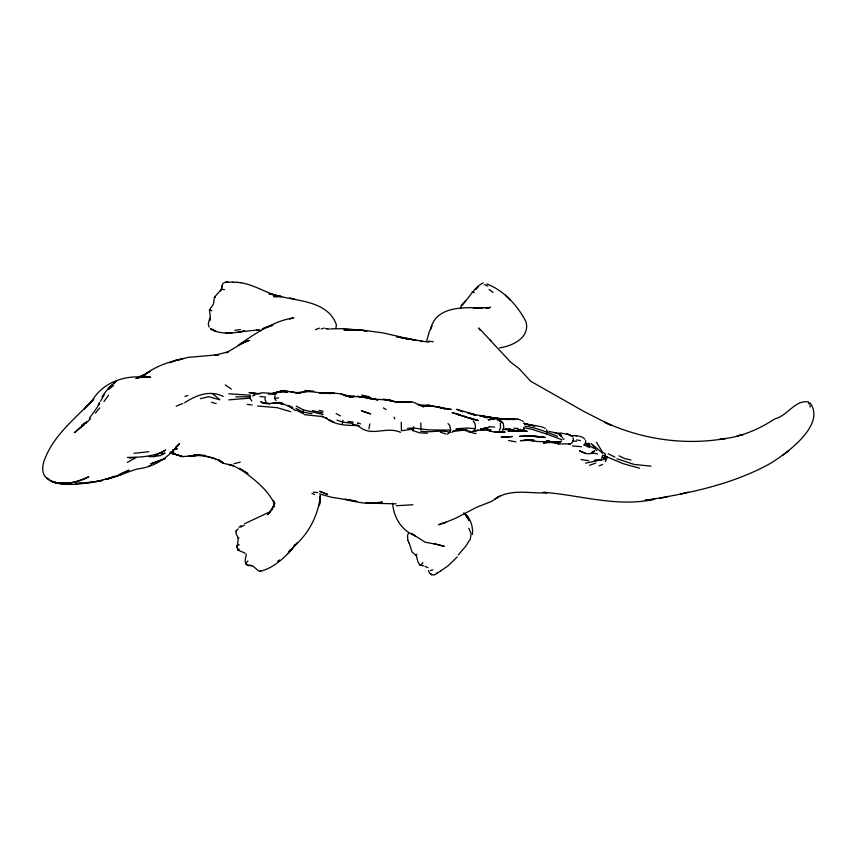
<?xml version="1.0" encoding="UTF-8"?>
<svg xmlns="http://www.w3.org/2000/svg" width="857" height="857" viewBox="0 0 857 857"><rect width="100%" height="100%" fill="white"/><g stroke="black" fill="none" stroke-linecap="round" stroke-linejoin="round"><path stroke-width="1.29" d="M320.304 495.86C318.504 514.371 309.227 532.84 295.172 545.202L297.55 542.674L288.284 553.204L292.216 548.362M357.551 423.883L357.594 422.844L360.54 423.861M368.96 428.896L369.785 423.958M601.582 458.731L602.642 455.067L605.717 456.652L604.763 458.549L602.782 459.738L599.054 460.295M276.083 400.615L274.519 398.323L275.076 395.473M474.414 430.364C476.31 427.439 475.549 423.187 473.107 420.798M447.986 423.562L449.679 425.254L450.611 430.085L429.571 429.957L420.873 428.982L420.808 422.951M236.114 532.036L236.264 530.29M209.054 327.053L208.283 323.817L210.286 316.158L209.429 310.116L213.414 304.16L214.421 297.208L221.46 289.355L221.824 285.992L223.249 283.153L225.67 282.221L232.954 282.071M342.361 423.637L342.95 420.209M320.068 501.066L320.1 495.721M335.933 328.049L336.405 324.782C327.899 300.936 298.365 301.332 277.582 295.815L280.775 296.501C266.977 293.662 255.107 285.081 241.138 282.799M210.104 320.357L210.436 318.193M296.297 406.154L303.389 409.871L303.335 413.695L296.286 410.16M222.113 286.045L221.417 289.548L220.163 291.369M413.245 429.903L413.652 426.7M561.913 439.716L546.809 434.103L547.312 431.682L546.648 429.668M460.552 308.649L461.28 305.36C469.347 298.461 473.557 287.545 483.294 282.896M584.195 445.19L585.738 442.041L585.513 440.541M470.225 539.546L471.093 533.815L468.886 528.33M447.354 434.188L450.021 432.367L450.611 430.085M237.507 545.148L238.235 538.475L235.846 532.7M428.018 567.698L424.976 566.359M426.582 341.215L429.475 331.145L431.896 326.024L430.6 329.152C435.934 305.842 463.905 307.299 482.62 307.995L474.66 308.092M422.887 562.631C418.923 569.969 416.963 557.918 416.223 554.929L416.888 554.243M605.106 456.62L605.481 461.441L607.484 457.092L623.157 463.68L639.622 468.19M251.819 401.022L249.912 398.13L250.308 395.184L228.765 393.813M408.628 532.668L407.514 535.7L407.846 540.531M420.348 564.581L420.059 565.288L423.487 565.759M261.01 570.43C258.225 574.008 253.576 562.953 248.391 565.62C242.767 564.292 246.355 556.043 246.259 554.072M99.369 402.522L97.312 407.3L89.332 418.216M98.609 405.329L99.648 403.379M100.548 401.215L104.179 394.82M502.545 430.343L503.787 427.418L503.37 424.194M469.604 540.146L465.962 545.92L458.334 554.929M499.31 430.45L500.584 427.718L500.274 423.39M101.929 396.78L108.775 387.76L116.124 381.269L114.217 383.111M236.061 531.201L238.15 528.855M103.943 401.622L108.528 395.227M288.991 551.533L290.609 549.412M293.79 546.412L295.365 544.474C287.031 556.129 273.79 568.18 260.239 571.255M461.837 305.585L465.662 300.946M95.32 413.203L99.766 407.921M247.877 560.992L245.584 563.552L248.509 565.352L251.658 565.824M476.096 289.27L478.324 286.774M83.986 409.303L93.799 399.169L91.56 401.59C101.833 383.25 123.108 375.312 143.301 377.112L137.934 377.508L145.326 376.716L140.419 377.476M85.186 408.018L91.913 401.258L86.225 406.85L87.885 405.093C71.024 422.04 51.881 438.109 43.943 461.43C35.244 488.908 74.42 485.983 88.785 476.653C77.655 481.58 65.186 486.24 53.048 482.062M85.796 423.519L90.649 418.505M457.252 556.932L448.007 565.877L440.455 571.169M84.843 423.444L74.323 432.699L84.5 424.622M524.323 428.661L522.781 430.171L524.045 428.982M108.507 388.671L112.31 384.964M175.524 447.279L179.584 443.487C168.818 457.006 154.892 467.129 137.141 469.004C126.515 472.25 116.402 477.103 105.454 479.288L112.781 477.285L96.295 481.655M245.166 553.129L238.182 550.226L239.232 549.283M543.209 492.282C580.253 495.003 617.297 507.623 654.544 499.245L644.967 500.37C687.946 493.6 731.974 484.751 770.368 463.433C786.78 453.374 826.619 424.472 809.833 402.661M108.571 389.517L113.66 385.329M271.005 511.061L267.32 514.05L270.084 511.779L267.802 514.746L273.372 506.401L271.798 510.001L274.797 503.027L273.662 506.669L274.272 503.005L274.497 506.658L273.512 500.638L274.026 502.963C266.72 488.244 252.29 477.938 239.414 468.276M553.354 441.944L558.239 443.969L559.139 443.251M499.77 496.085L491.361 501.484L476.438 507.355L456.492 517.821L447.258 521.742M86.546 421.751L81.811 425.34L86.311 422.522M782.816 455.142L788.751 450.739M277.604 561.346L279.575 559.942M238.964 527.269L241.288 525.63M145.187 374.434C155.953 366.025 169.365 361.59 182.595 358.826L177.195 360.208L188.101 357.38L218.535 354.744L214.668 355.312L228.283 351.788L226.377 352.773L245.691 341.29L238.278 345.296C255.332 333.459 272.805 321.311 293.747 317.765L289.505 319.147M444.665 522.984L446.786 521.581M146.172 373.791L150.104 371.22L138.93 377.423M523.52 429.786C519.128 432.892 513.161 430.578 508.64 429.1L513.857 430.942L521.988 430.621M604.11 458.356L605.717 456.652L605.353 454.381L603.885 452.764M498.528 496.76L495.335 498.785C510.761 488.308 529.765 493.793 547.12 492.829L544.731 492.379M238.182 550.226L236.586 545.802L239.253 544.763M240.753 527.13L244.438 525.052M436.952 573.097L440.284 571.212M437.209 573.279L434.21 574.972L431.135 574.576L431.06 573.976M138.834 377.562L142.915 375.27L136.456 378.398M127.264 462.426L136.124 457.509L129.546 458.077M148.518 456.62L153.757 456.61L165.69 450.021C154.292 456.845 140.302 457.21 127.372 457.434M176.135 406.207L182.745 403.518M517.06 419.373L517.714 419.03L513.568 418.752L507.43 419.684M238.267 538.239L238.932 537.896M452.025 432.249L454.403 431.092L452.775 431.457L464.365 430.085L461.559 429.85L470.193 431.328M245.584 563.713L246.398 563.317M244.781 523.681L269.784 511.897M501.399 431.35C497.028 433.192 491.757 431.917 487.687 429.818L490.611 431.039L481.355 429.046M184.619 402.747C196.06 395.313 209.729 389.742 223.163 396.405M599.118 465.865L602.621 464.473M591.769 452.528L594.758 450.889L591.469 452.785L597.661 453.964M430.514 570.655L432.828 569.755M252.654 395.998L254.658 395.216M169.504 362.811L177.378 359.801L172.021 361.815M200.42 398.666L208.658 396.716L219.917 399.78L212.643 393.759M148.829 466.026L151.421 465.062M116.016 476.417L121.598 474.35L113.006 477.338M315.44 329.613L319.457 328.145M589.595 465.297L595.861 463.026M184.941 396.47L187.876 395.431M271.905 393.62L280.871 391.103L274.979 392.999L283.453 391.167L287.834 391.617L278.493 391.788L275.065 392.956L284.181 390.513L294.133 392.527L290.877 391.928L301 392.967L296.072 392.924M444.954 522.513L438.527 524.73L445.747 522.309M139.745 377.359L145.133 375.537L138.555 377.508M488.265 308.017L490.493 307.267L485.855 308.166M135.834 378.494L141.812 376.512L136.467 378.205M172.685 450.075L177.367 448.532L173.157 449.786M273.394 393.706L278.418 392.27M499.642 347.856C512.625 346.024 530.376 337.433 525.962 321.6C517.467 305.499 504.162 290.641 486.862 283.924M321.161 328.906L324.192 328.081M140.109 377.391L143.687 376.469L136.734 378.044M233.993 463.733L240.271 462.148M161.362 453.953L165.069 453.032L160.613 455.517L153.757 456.61M808.601 401.922C794.953 399.544 787.497 415.934 775.049 418.752C758.381 429.625 739.998 437.509 719.923 439.18L725.365 438.527C684.507 445.672 642.15 439.384 604.528 422.137L611.673 425.597L583.863 411.424L530.665 381.247L519.074 368.617L510.643 362.136L478.817 327.985L480.006 330.256M680.158 494.071L688.396 492.132M668.246 496.492L659.462 498.528L661.518 498.056M253.64 394.402L262.574 392.763L272.355 393.438L283.453 391.167L278.493 391.788M585.524 463.155L597.897 460.584M737.459 435.859L742.998 434.638L737.159 435.934M473.139 431.339L478.388 430.214L471.682 431.542M560.007 441.612L561.506 441.323L555.454 442.448L546.605 440.766L550.055 441.366M486.84 307.995L488.983 307.588L473.332 308.102M595.283 460.509L599.557 459.77M477.167 430.568L487.301 429.207L480.852 429.807L486.487 429.293M148.882 451.671L133.938 453.332M46.974 477.863L51.87 481.58L57.215 483.123L55.598 482.845L63.697 483.841L57.215 483.123L51.484 481.173C67.928 487.654 85.85 482.866 102.658 480.391L90.006 482.695L75.866 483.519L81.929 483.027M557.886 433.428L560.478 433.021L568.052 434.349L572.755 436.577M305.028 391.51L295.108 392.988M576.311 435.977L577.5 435.795L570.151 435.581M455.517 430.193L459.502 429.593M283.324 403.765C276.158 400.123 267.663 406.807 260.732 401.687L263.206 402.758M234.839 330.341L240.528 329.538M518.656 430.621L509.636 430.418L512.218 430.471M456.02 428.789L466.722 428.061L475.303 428.618M413.535 429.057L401.43 430.76L401.258 422.201M94.345 481.763L85.646 482.737M249.912 398.13L228.883 399.865M376.287 502.62L370.845 503.252L378.708 503.166L369.635 502.845M274.519 398.323L278.632 397.937M280.839 391.735L277.593 392.024L280.132 392.035M309.827 391.263L302.467 391.906C313.169 390.535 323.625 394.574 334.326 393.224L319.372 392.817C329.945 393.663 340.572 391.788 350.374 397.123L341.065 394.113M377.487 502.523L382.318 502.127C369.86 505.03 357.38 502.47 345.275 499.288L352.977 500.574M503.52 429.603L511.79 429.571L510.708 429.421L514.768 430.514L508.929 428.928M554.233 442.051L543.188 442.919L551.608 441.998L554.233 442.051L547.398 442.373L557.95 442.715M429.078 405.125L421.601 405.672L429.678 405.49L451.232 409.421L444.065 408.693M317.808 492.571L313.373 492.197M221.46 289.355L224.545 289.612M396.523 402.351L407.246 402.147L395.752 402.372M516.9 430.621L508.008 431.178L516.45 430.675M508.405 436.706L501.045 437.145L512.24 436.588L502.866 436.877L509.133 436.663M517.564 430.61L509.84 431.06L527.237 431.21L515.839 430.76L519.985 430.632M396.995 402.329L412.517 401.901L423.819 406.861L420.433 405.415M395.988 402.383L400.958 402.115M407.439 428.361L413.738 428.029L420.873 428.982M249.741 396.727L235.879 396.855M411.306 401.858L396.662 402.394M349.517 397.059L352.173 396.962M272.14 403.422L281.278 403.079L279.661 402.876L283.174 403.797M189.429 455.817C200.656 454.81 212.332 456.213 222.092 462.169L218.342 460.091L223.195 463.23L233.554 465.747L228.819 464.419L234.282 466.176L247.952 473.589L240.946 469.229M484.001 427.739L488.865 427.6M349.195 396.416L363.711 396.877M189.386 455.774L196.799 455.57L182.67 456.588L170.575 452.807M65.603 483.391L71.485 483.262L61.618 482.887M396.48 505.726L412.924 504.741M349.003 396.427L354.712 396.352L349.399 396.384M517.382 429.55L521.067 429.507M526.369 435.956L537.618 436.395M558.303 441.784L553.59 441.784M558.239 443.969L570.301 443.851L568.898 444.033C572.101 444.376 574.104 440.669 573.087 437.895M331.145 328.82L345.371 328.66L360.326 330.341M594.233 460.155L601.196 460.113M349.356 396.62L353.159 396.93L343.603 395.238L348.006 396.341M268.348 394.124L276.008 394.166M533.847 440.423L524.463 440.337L534.361 440.391M170.189 452.217L173.917 452.26L171.368 452.089M189.118 455.924L192.557 455.956L188.851 455.86M651.02 466.176L634.105 464.408L616.954 458.774M428.768 342.222L406.164 338.397L415.966 340.433L382.886 332.88L363.1 330.213L343.882 329.816L359.372 330.341M534.04 440.444L526.477 440.112L533.365 440.83L528.523 439.705L537.21 441.537L551.062 441.709M586.027 453.567L579.418 450.75C583.36 453.042 588.384 455.003 592.819 452.871L592.733 451.393M233.072 282.167L236.586 282.274M552.358 441.773L560.36 441.998L558.668 441.933M428.789 341.161L433.214 341.814M512.647 419.427L504.419 419.159L514.757 419.502L491.864 418.023L493.943 418.216L479.941 415.924L506.048 419.405L490.986 418.055M396.148 503.862L371.51 503.198M363.1 330.213L354.027 329.763M423.894 405.618L431.532 405.982L422.865 405.543L429.678 405.49L445.222 408.768L437.959 406.914M513.868 428.232L517.939 428.414M529.09 435.988L543.574 437.327L534.457 436.342M560.21 435.024L561.603 435.11M531.747 436.181L539.814 436.684M427.397 433.278L419.502 432.785L412.442 430.503M554.211 442.448L549.219 442.094L557.896 443.101M532.593 425.725L534.918 425.897L527.355 424.461M259.896 396.555L265.22 396.952L265.038 399.651L265.959 401.954M490.89 418.087L498.013 418.623L490.129 417.97M488.972 426.668L494.735 427.097M304.953 390.438L313.737 391.156M366.196 502.62L368.36 502.802L365.821 502.588M408.95 401.826L410.042 401.922M352.977 423.454L342.521 422.062L336.972 420.123M572.476 445.919L581.357 446.668M439.92 545.063L425.179 542.17L411.617 533.568L415.206 535.925C401.505 530.344 393.652 517.585 392.613 503.188M480.573 428.961L485.758 429.432L480.906 428.971M327.545 328.713L325.778 328.542L330.063 329.174M257.625 406.014L277.197 407.675L290.716 411.703M472.196 291.626L474.35 292.612M531.436 425.522L525.105 423.765L541.688 426.775L545.256 428.339M366.625 397.337L357.262 396.373L366.625 397.337L377.723 399.951L366.625 397.337L372.645 398.944L371.37 398.891L389.464 400.155L398.184 402.49M247.234 404.397L252.162 404.933M485.255 417.498L487.494 417.745M255.975 393.342L248.98 392.581L258.096 393.738M236.532 282.242L241.031 282.767M497.242 418.58L480.016 415.441L484.387 417.005M348.081 421.462L353.138 422.051M257.282 393.481L260.314 393.834M420.541 431.103C430.353 433.214 440.209 429.303 450.021 432.367M485.555 429.25L491.018 429.914L483.648 428.918M464.708 429.743L467.151 430.032M459.93 429.721L467.161 430.6L461.559 429.85M363.55 330.759L365.693 331.038M364.343 330.898L366.828 331.231M497.842 418.698L475.86 414.799L456.62 409.335L462.791 411.81M548.951 431.403L558.41 433.46L562.449 437.498M368.403 397.809L360.818 396.77L372.356 399.051L365.039 397.444M260.207 330.395L256.607 329.881L258.118 329.913L237.957 332.077L244.566 331.038C233.35 333.277 220.806 334.905 210.404 328.981M210.597 310.298L209.429 310.116L211.925 310.77M580.982 459.534L588.727 460.723M572.572 440.766L576.407 441.355M277.689 402.961L282.649 403.776L276.907 402.822M355.441 501.099L331.509 497.264L319.372 493.868M425.093 405.682L417.841 404.472L419.073 404.815M400.498 432.324C385.618 425.736 371.135 437.863 358.312 425.811L359.104 425.94L352.302 424.911L357.915 425.49C346.646 425.522 334.926 425.361 325.714 417.745L327.128 418.527L321.471 416.266L322.907 416.62L304.256 414.659M311.916 413.674L303.024 412.142L295.826 408.286M576.697 439.93L580.425 440.584M508.587 440.519L515.903 441.837M354.284 500.809L356.898 501.27M484.259 416.588L493.857 418.355M277.539 402.994L281.192 403.668L276.8 402.854M505.373 428.971L508.865 429.636L505.105 428.854M463.744 416.309L465.79 416.706L458.366 414.756L462.673 415.999M467.815 413.149L470.075 413.599M555.1 433.053L559.889 433.996M471.211 413.813L473.085 414.188L468.49 413.245M607.484 457.092L604.721 456.053M312.248 410.589L322.8 412.892M58.951 483.241L53.113 482.073L58.544 483.38M169.675 453.042L174.624 454.049L171.025 452.882M439.148 545.234L444.237 546.295L433.888 543.574M524.848 426.24C536.632 427.622 546.927 432.314 557.65 436.342M406.85 338.858L396.641 336.694L407.064 338.879M630.945 459.963L625.032 458.699L618.936 455.817M468.393 431.928L476.074 433.599M406.582 338.44L411.199 339.458M259.178 330.224L261.256 330.684M523.541 427.707L532.379 429.421L546.809 434.103M361.633 395.023L369.474 396.791M319.104 410.396L323.057 411.306M292.141 407.171L290.255 406.743L292.826 407.836L288.091 405.65L295.386 410.589M587.923 443.326L589.798 443.787M471.2 414.017L474.949 414.938L471.457 414.049M290.512 406.882L278.911 402.351M473.685 414.799L475.817 415.345M553.301 441.741L557.971 442.951M279.661 402.876L283.485 403.872M215.782 458.913L204.33 455.817M289.837 297.936L294.872 299.329M303.389 409.871L322.95 414.445M523.595 423.347L530.494 425.265M437.006 406.657L442.887 408.35M578.7 436.084L582.492 437.199L584.838 439.159M562.867 438.784L564.131 439.159M211.486 402.244L216.146 403.647M214.421 297.208L215.364 297.497M440.38 432.174L445.919 433.996M560.274 435.442L561.517 435.902L559.75 435.195M210.843 328.777L213.757 329.849M518.581 419.33L521.152 420.305M213.018 330.074L216.393 331.498M311.916 493.364L314.626 494.553M484.473 284.62L487.826 286.142M585.706 443.198L589.98 445.147M586.059 444.355L593.912 448.19M589.659 447.622L583.885 444.794M608.159 453.739L614.919 457.102M336.137 413.62L340.433 415.87M383.325 407.943L386.175 409.539M500.681 421.151L497.488 419.534L502.363 422.801L498.035 419.662L501.902 421.698L503.188 423.337M236.586 545.802L238.31 550.323M602.525 457.167L604.763 458.549M225.262 384.943L231.401 389.089M463.723 512.914C470.429 517.767 473.214 526.391 472.453 534.425M489.036 289.57L493.086 292.451M602.514 453.053L591.255 443.572L596.901 450.814M220.131 460.97L223.195 463.23L219.103 460.005M288.777 405.415L290.919 407.171M416.063 555.486L412.013 551.983L409.228 543.231M430.16 573.344L431.767 574.747M522.341 420.766L523.263 421.601M490.215 340.09L491.072 340.893M505.405 295.162L510.408 300.229M468.715 518.014L464.944 514.093L468.265 517.564M464.269 513.579L467.344 516.953L465.169 514.061L469.175 520.51L465.169 514.061M808.419 403.026L809.254 404.065M596.408 442.169L602.803 452.678M394.006 417.22L394.938 418.891M407.943 540.596L409.314 543.456M428.596 570.601L429.486 573.14M524.495 423.09L524.923 424.579M809.929 405.393L810.186 407.064M605.353 454.381L605.503 455.688M320.422 498.346L319.318 505.566L320.422 498.346M128.839 470.247L118.416 475.014L128.839 470.247M165.197 458.527L150.939 463.766L165.197 458.527M243.956 342.404L241.021 343.593L249.226 340.4L243.956 342.404M114.677 476.342L106.707 479.234L114.677 476.342M272.783 325.199L263.013 328.595L272.783 325.199M493.728 418.741L488.147 419.887L495.067 418.784L493.728 418.741M227.801 282.082L225.83 282.242L227.769 282.103M527.173 435.881L519.524 436.342L533.215 435.87L527.173 435.881M283.474 391.36L280.978 391.499L288.038 391.938L283.474 391.36M527.612 440.284L520.403 440.627L529.551 440.23L527.612 440.284M277.636 296.511L273.737 296.651L281.749 296.511L277.636 296.511M231.669 332.987L225.584 333.105L231.669 332.987M147.018 377.016L141.705 377.112L150.586 377.112L147.018 377.016M504.869 432.142L494.918 431.885L504.869 432.142M199.21 455.142L193.821 454.853L205.53 455.581L199.21 455.142M545.245 437.434L539.096 436.888L545.245 437.434M269.934 403.679L262.638 402.619L269.934 403.679M390.953 400.433L383.465 399.298L390.953 400.433M568.855 434.488L566.552 434.124L570.441 434.97L568.855 434.488M273.565 294.744L268.969 293.855L276.35 295.322L273.565 294.744M471.821 418.612L464.762 416.791L473.996 419.18L471.821 418.612M387.118 400.005L385.232 399.576L394.349 401.665L387.118 400.005M478.056 420.476L469.454 418.184L478.056 420.476M459.791 414.809L452.303 412.71L459.791 414.809M182.67 456.588L172.525 453.503L182.67 456.588M421.987 341.579L420.144 341.043L421.998 341.557M366.046 412.378L361.472 410.857L370.706 413.942L366.046 412.378M327.47 494.393L319.843 491.372L327.47 494.393M334.048 422.34L329.152 419.876L334.048 422.34"/></g></svg>
